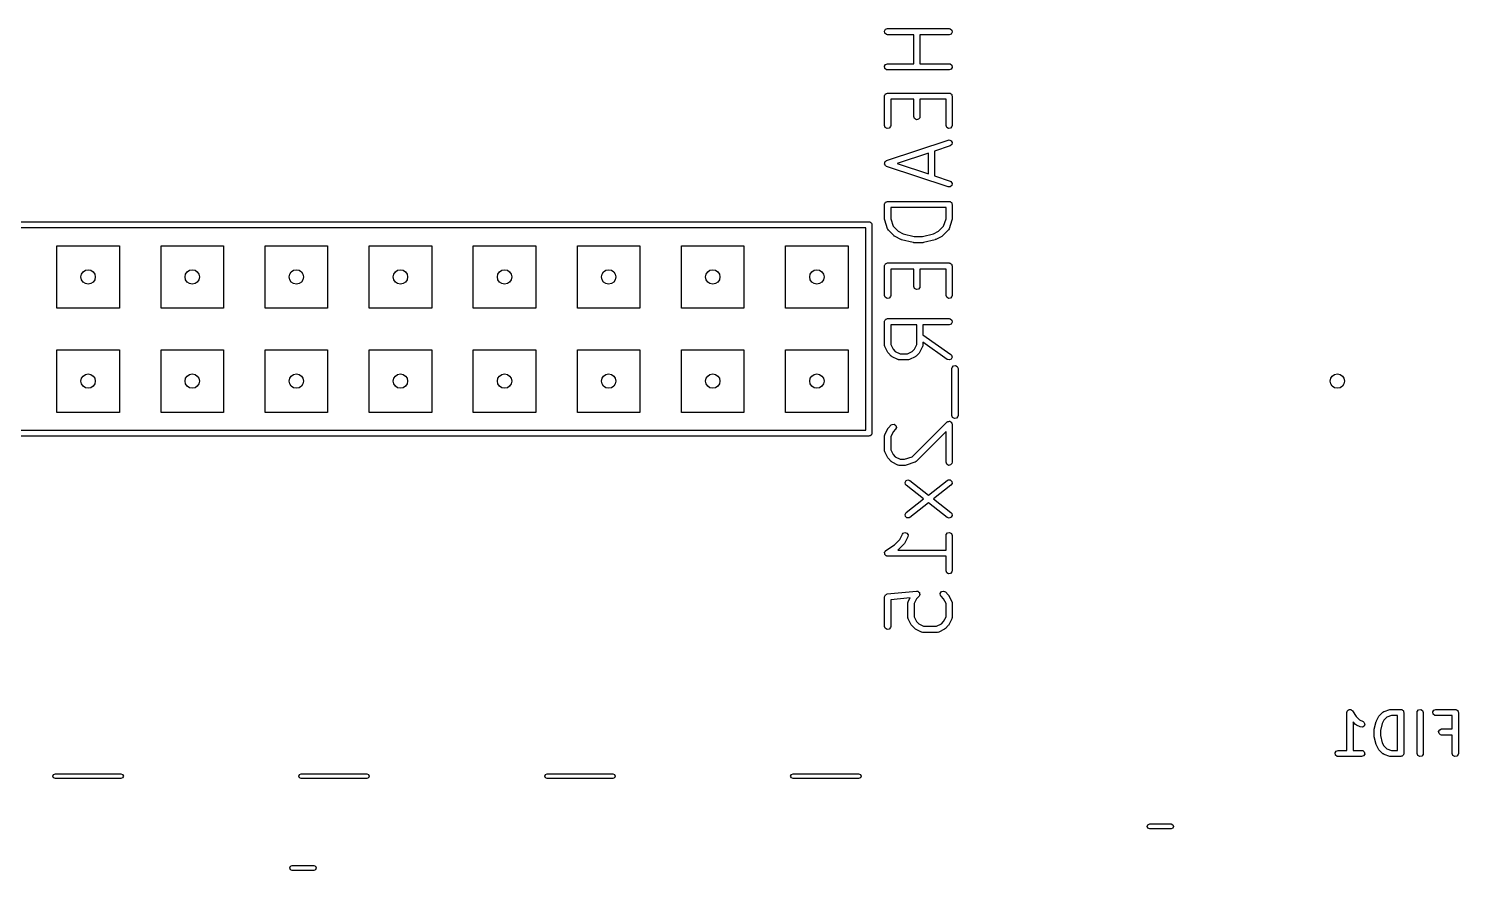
# Model space of a CAD drawing. Extents: x 0.35 to 2.92, y 0.34 to 2.34.
# Drawn here: x 1.543 to 2.916, y 1.53 to 2.338 of the extents above; entities that cross this region are included whole.
import ezdxf

# ---------------------------------------------------------------- set-up
doc = ezdxf.new("R2010")
doc.units = 0
doc.header["$MEASUREMENT"] = 0
doc.layers.add('BLACK', color=7, linetype='CONTINUOUS')

msp = doc.modelspace()

# ---------------------------------------------------------------- linework, layer by layer
at = {"layer": 'BLACK', "linetype": 'CONTINUOUS'}
for p, q in [((2.36505, 2.33595), (2.36606, 2.3377)), ((2.3654, 2.33396), (2.36505, 2.33595)), ((2.36606, 2.3377), (2.36796, 2.33839)), ((2.36796, 2.33839), (2.42701, 2.33839)), ((2.42701, 2.33839), (2.42802, 2.33821)), ((2.42802, 2.33821), (2.42957, 2.33691)), ((2.42992, 2.33492), (2.42891, 2.33317)), ((2.42957, 2.33691), (2.42992, 2.33492)), ((2.36695, 2.33266), (2.3654, 2.33396)), ((2.36796, 2.33248), (2.36695, 2.33266)), ((2.39313, 2.33248), (2.36796, 2.33248)), ((2.39313, 2.30464), (2.39313, 2.33248)), ((2.42701, 2.33248), (2.39903, 2.33248)), ((2.39903, 2.33248), (2.39903, 2.30464)), ((2.42891, 2.33317), (2.42701, 2.33248)), ((2.36505, 2.3022), (2.36606, 2.30395)), ((2.3654, 2.30021), (2.36505, 2.3022)), ((2.36695, 2.29891), (2.3654, 2.30021)), ((2.36606, 2.30395), (2.36796, 2.30464)), ((2.36796, 2.29873), (2.36695, 2.29891)), ((2.36796, 2.30464), (2.39313, 2.30464)), ((2.42701, 2.29873), (2.36796, 2.29873)), ((2.39903, 2.30464), (2.42701, 2.30464)), ((2.42701, 2.30464), (2.42802, 2.30446)), ((2.42891, 2.29943), (2.42701, 2.29873)), ((2.42802, 2.30446), (2.42957, 2.30316)), ((2.42992, 2.30117), (2.42891, 2.29943)), ((2.42957, 2.30316), (2.42992, 2.30117)), ((2.36501, 2.27357), (2.36507, 2.27395)), ((2.36501, 2.24544), (2.36501, 2.27357)), ((2.36505, 2.27408), (2.36512, 2.27419)), ((2.36507, 2.27395), (2.36505, 2.27408)), ((2.36512, 2.27419), (2.36518, 2.27458)), ((2.36518, 2.27458), (2.36568, 2.27516)), ((2.36568, 2.27516), (2.36606, 2.27583)), ((2.36606, 2.27583), (2.36631, 2.27592)), ((2.36631, 2.27592), (2.36648, 2.27612)), ((2.36648, 2.27612), (2.36724, 2.27626)), ((2.36724, 2.27626), (2.36796, 2.27652)), ((2.36796, 2.27652), (2.42701, 2.27652)), ((2.39313, 2.27061), (2.37091, 2.27061)), ((2.37091, 2.27061), (2.37091, 2.24544)), ((2.39313, 2.25388), (2.39313, 2.27061)), ((2.42406, 2.27061), (2.39903, 2.27061)), ((2.39903, 2.27061), (2.39903, 2.25388)), ((2.42406, 2.24544), (2.42406, 2.27061)), ((2.42701, 2.27652), (2.4274, 2.27645)), ((2.4274, 2.27645), (2.42753, 2.27647)), ((2.42753, 2.27647), (2.42764, 2.27641)), ((2.42764, 2.27641), (2.42802, 2.27634)), ((2.42802, 2.27634), (2.42861, 2.27585)), ((2.42861, 2.27585), (2.42927, 2.27546)), ((2.42927, 2.27546), (2.42937, 2.27521)), ((2.42937, 2.27521), (2.42957, 2.27504)), ((2.42957, 2.27504), (2.4297, 2.27429)), ((2.4297, 2.27429), (2.42997, 2.27357)), ((2.42997, 2.27357), (2.42997, 2.24544)), ((2.39382, 2.25198), (2.39313, 2.25388)), ((2.39885, 2.25287), (2.39756, 2.25132)), ((2.39903, 2.25388), (2.39885, 2.25287)), ((2.3657, 2.24355), (2.36501, 2.24544)), ((2.36745, 2.24254), (2.3657, 2.24355)), ((2.36943, 2.24289), (2.36745, 2.24254)), ((2.37073, 2.24443), (2.36943, 2.24289)), ((2.37091, 2.24544), (2.37073, 2.24443)), ((2.39557, 2.25097), (2.39382, 2.25198)), ((2.39756, 2.25132), (2.39557, 2.25097)), ((2.42475, 2.24355), (2.42406, 2.24544)), ((2.4265, 2.24254), (2.42475, 2.24355)), ((2.42849, 2.24289), (2.4265, 2.24254)), ((2.42979, 2.24443), (2.42849, 2.24289)), ((2.42997, 2.24544), (2.42979, 2.24443)), ((2.36702, 2.21169), (2.42608, 2.23137)), ((2.42795, 2.22577), (2.41309, 2.22082)), ((2.42608, 2.23137), (2.42709, 2.23152)), ((2.42709, 2.23152), (2.42897, 2.23078)), ((2.42953, 2.22703), (2.42795, 2.22577)), ((2.42897, 2.23078), (2.42993, 2.229)), ((2.42993, 2.229), (2.42953, 2.22703)), ((2.36617, 2.21101), (2.36687, 2.21163)), ((2.36687, 2.21163), (2.36696, 2.21163)), ((2.36696, 2.21163), (2.36702, 2.21169)), ((2.40719, 2.21885), (2.3773, 2.20889)), ((2.40719, 2.19892), (2.40719, 2.21885)), ((2.41309, 2.22082), (2.41309, 2.19695)), ((2.36504, 2.20845), (2.36522, 2.20937)), ((2.36508, 2.20838), (2.36504, 2.20845)), ((2.36506, 2.20829), (2.36508, 2.20838)), ((2.36555, 2.2075), (2.36506, 2.20829)), ((2.36522, 2.20937), (2.36536, 2.21029)), ((2.36536, 2.21029), (2.36542, 2.21035)), ((2.36542, 2.21035), (2.36544, 2.21043)), ((2.36544, 2.21043), (2.36617, 2.21101)), ((2.366, 2.20668), (2.36555, 2.2075)), ((2.36608, 2.20665), (2.366, 2.20668)), ((2.36612, 2.20657), (2.36608, 2.20665)), ((2.36702, 2.20609), (2.36612, 2.20657)), ((2.42608, 2.1864), (2.36702, 2.20609)), ((2.3773, 2.20889), (2.40719, 2.19892)), ((2.41309, 2.19695), (2.42795, 2.192)), ((2.4281, 2.18646), (2.42608, 2.1864)), ((2.42795, 2.192), (2.42885, 2.19151)), ((2.42961, 2.1878), (2.4281, 2.18646)), ((2.42885, 2.19151), (2.42991, 2.18979)), ((2.42991, 2.18979), (2.42961, 2.1878)), ((2.36505, 2.17003), (2.36512, 2.17014)), ((2.36512, 2.17014), (2.36518, 2.17053)), ((2.36518, 2.17053), (2.36568, 2.17111)), ((2.36568, 2.17111), (2.36606, 2.17178)), ((2.36606, 2.17178), (2.36631, 2.17187)), ((2.36631, 2.17187), (2.36648, 2.17207)), ((2.36648, 2.17207), (2.36724, 2.17221)), ((2.36724, 2.17221), (2.36796, 2.17247)), ((2.36796, 2.17247), (2.42701, 2.17247)), ((2.42701, 2.17247), (2.4274, 2.1724)), ((2.4274, 2.1724), (2.42753, 2.17242)), ((2.42753, 2.17242), (2.42764, 2.17236)), ((2.42764, 2.17236), (2.42802, 2.17229)), ((2.42802, 2.17229), (2.42861, 2.1718)), ((2.42861, 2.1718), (2.42927, 2.17141)), ((2.42927, 2.17141), (2.42937, 2.17116)), ((2.42937, 2.17116), (2.42957, 2.17099)), ((2.42957, 2.17099), (2.4297, 2.17024)), ((2.4297, 2.17024), (2.42997, 2.16952)), ((2.36501, 2.16952), (2.36507, 2.1699)), ((2.36501, 2.15546), (2.36501, 2.16952)), ((2.36507, 2.1699), (2.36505, 2.17003)), ((2.42406, 2.16656), (2.37091, 2.16656)), ((2.37091, 2.16656), (2.37091, 2.15593)), ((2.42406, 2.15593), (2.42406, 2.16656)), ((2.42997, 2.16952), (2.42997, 2.15546)), ((0.85, 2.15295), (2.35, 2.15295)), ((2.34705, 2.14705), (0.852953, 2.14705)), ((2.34705, 1.95295), (2.34705, 2.14705)), ((2.35, 2.15295), (2.35038, 2.15289)), ((2.35038, 2.15289), (2.35051, 2.15291)), ((2.35051, 2.15291), (2.35063, 2.15284)), ((2.35063, 2.15284), (2.35101, 2.15277)), ((2.35101, 2.15277), (2.3516, 2.15228)), ((2.3516, 2.15228), (2.35226, 2.1519)), ((2.35226, 2.1519), (2.35235, 2.15165)), ((2.35235, 2.15165), (2.35256, 2.15148)), ((2.35256, 2.15148), (2.35269, 2.15072)), ((2.35269, 2.15072), (2.35295, 2.15)), ((2.35295, 2.15), (2.35295, 1.95)), ((2.36503, 2.15539), (2.36501, 2.15546)), ((2.36516, 2.15452), (2.36503, 2.15539)), ((2.36797, 2.14609), (2.36516, 2.15452)), ((2.36808, 2.14595), (2.36797, 2.14609)), ((2.36809, 2.14577), (2.36808, 2.14595)), ((2.36868, 2.14493), (2.36809, 2.14577)), ((2.37431, 2.13931), (2.36868, 2.14493)), ((2.37091, 2.15593), (2.37335, 2.14861)), ((2.37335, 2.14861), (2.37814, 2.14382)), ((2.37814, 2.14382), (2.38305, 2.14137)), ((2.41192, 2.14137), (2.41683, 2.14382)), ((2.41683, 2.14382), (2.42162, 2.14861)), ((2.42629, 2.14493), (2.42066, 2.13931)), ((2.42162, 2.14861), (2.42406, 2.15593)), ((2.42636, 2.14509), (2.42629, 2.14493)), ((2.42651, 2.14518), (2.42636, 2.14509)), ((2.427, 2.14609), (2.42651, 2.14518)), ((2.42981, 2.15452), (2.427, 2.14609)), ((2.42997, 2.15546), (2.42981, 2.15459)), ((2.42981, 2.15459), (2.42981, 2.15452)), ((1.57, 2.07), (1.57, 2.13)), ((1.57, 2.13), (1.63, 2.13)), ((1.63, 2.13), (1.63, 2.07)), ((1.67, 2.07), (1.67, 2.13)), ((1.67, 2.13), (1.73, 2.13)), ((1.73, 2.13), (1.73, 2.07)), ((1.77, 2.07), (1.77, 2.13)), ((1.77, 2.13), (1.83, 2.13)), ((1.83, 2.13), (1.83, 2.07)), ((1.87, 2.07), (1.87, 2.13)), ((1.87, 2.13), (1.93, 2.13)), ((1.93, 2.13), (1.93, 2.07)), ((1.97, 2.07), (1.97, 2.13)), ((1.97, 2.13), (2.03, 2.13)), ((2.03, 2.13), (2.03, 2.07)), ((2.07, 2.07), (2.07, 2.13)), ((2.07, 2.13), (2.13, 2.13)), ((2.13, 2.13), (2.13, 2.07)), ((2.17, 2.07), (2.17, 2.13)), ((2.17, 2.13), (2.23, 2.13)), ((2.23, 2.13), (2.23, 2.07)), ((2.27, 2.07), (2.27, 2.13)), ((2.27, 2.13), (2.33, 2.13)), ((2.33, 2.13), (2.33, 2.07)), ((2.37436, 2.13928), (2.37431, 2.13931)), ((2.37507, 2.13875), (2.37436, 2.13928)), ((2.3807, 2.13594), (2.37507, 2.13875)), ((2.38084, 2.13593), (2.3807, 2.13594)), ((2.3813, 2.13572), (2.38084, 2.13593)), ((2.39255, 2.13291), (2.3813, 2.13572)), ((2.38305, 2.14137), (2.39363, 2.13872)), ((2.39269, 2.13292), (2.39255, 2.13291)), ((2.39327, 2.13282), (2.39269, 2.13292)), ((2.4017, 2.13282), (2.39327, 2.13282)), ((2.39363, 2.13872), (2.40134, 2.13872)), ((2.40134, 2.13872), (2.41192, 2.14137)), ((2.40183, 2.13286), (2.4017, 2.13282)), ((2.40242, 2.13291), (2.40183, 2.13286)), ((2.41367, 2.13572), (2.40242, 2.13291)), ((2.41378, 2.1358), (2.41367, 2.13572)), ((2.41427, 2.13594), (2.41378, 2.1358)), ((2.4199, 2.13875), (2.41427, 2.13594)), ((2.41994, 2.1388), (2.4199, 2.13875)), ((2.42066, 2.13931), (2.41994, 2.1388)), ((2.36501, 2.11046), (2.36507, 2.11084)), ((2.36501, 2.08234), (2.36501, 2.11046)), ((2.36505, 2.11097), (2.36512, 2.11109)), ((2.36507, 2.11084), (2.36505, 2.11097)), ((2.36512, 2.11109), (2.36518, 2.11147)), ((2.36518, 2.11147), (2.36568, 2.11206)), ((2.36568, 2.11206), (2.36606, 2.11272)), ((2.36606, 2.11272), (2.36631, 2.11281)), ((2.36631, 2.11281), (2.36648, 2.11302)), ((2.36648, 2.11302), (2.36724, 2.11315)), ((2.36724, 2.11315), (2.36796, 2.11341)), ((2.36796, 2.11341), (2.42701, 2.11341)), ((2.39313, 2.10751), (2.37091, 2.10751)), ((2.37091, 2.10751), (2.37091, 2.08234)), ((2.39313, 2.09078), (2.39313, 2.10751)), ((2.42406, 2.10751), (2.39903, 2.10751)), ((2.39903, 2.10751), (2.39903, 2.09078)), ((2.42406, 2.08234), (2.42406, 2.10751)), ((2.42701, 2.11341), (2.4274, 2.11335)), ((2.4274, 2.11335), (2.42753, 2.11337)), ((2.42753, 2.11337), (2.42764, 2.1133)), ((2.42764, 2.1133), (2.42802, 2.11324)), ((2.42802, 2.11324), (2.42861, 2.11274)), ((2.42861, 2.11274), (2.42927, 2.11236)), ((2.42927, 2.11236), (2.42937, 2.11211)), ((2.42937, 2.11211), (2.42957, 2.11194)), ((2.42957, 2.11194), (2.4297, 2.11118)), ((2.4297, 2.11118), (2.42997, 2.11046)), ((2.42997, 2.11046), (2.42997, 2.08234)), ((2.39382, 2.08888), (2.39313, 2.09078)), ((2.39557, 2.08787), (2.39382, 2.08888)), ((2.39756, 2.08822), (2.39557, 2.08787)), ((2.39885, 2.08977), (2.39756, 2.08822)), ((2.39903, 2.09078), (2.39885, 2.08977)), ((2.3657, 2.08044), (2.36501, 2.08234)), ((2.36745, 2.07943), (2.3657, 2.08044)), ((2.36943, 2.07978), (2.36745, 2.07943)), ((2.37073, 2.08133), (2.36943, 2.07978)), ((2.37091, 2.08234), (2.37073, 2.08133)), ((2.42475, 2.08044), (2.42406, 2.08234)), ((2.4265, 2.07943), (2.42475, 2.08044)), ((2.42849, 2.07978), (2.4265, 2.07943)), ((2.42979, 2.08133), (2.42849, 2.07978)), ((2.42997, 2.08234), (2.42979, 2.08133)), ((1.63, 2.07), (1.57, 2.07)), ((1.73, 2.07), (1.67, 2.07)), ((1.83, 2.07), (1.77, 2.07)), ((1.93, 2.07), (1.87, 2.07)), ((2.03, 2.07), (1.97, 2.07)), ((2.13, 2.07), (2.07, 2.07)), ((2.23, 2.07), (2.17, 2.07)), ((2.33, 2.07), (2.27, 2.07)), ((2.36501, 2.05703), (2.36507, 2.05741)), ((2.36501, 2.03453), (2.36501, 2.05703)), ((2.36505, 2.05754), (2.36512, 2.05766)), ((2.36507, 2.05741), (2.36505, 2.05754)), ((2.36512, 2.05766), (2.36518, 2.05804)), ((2.36518, 2.05804), (2.36568, 2.05863)), ((2.36568, 2.05863), (2.36606, 2.05929)), ((2.36606, 2.05929), (2.36631, 2.05938)), ((2.36631, 2.05938), (2.36648, 2.05959)), ((2.36648, 2.05959), (2.36724, 2.05972)), ((2.36724, 2.05972), (2.36796, 2.05998)), ((2.36796, 2.05998), (2.42701, 2.05998)), ((2.39594, 2.05408), (2.37091, 2.05408)), ((2.37091, 2.05408), (2.37091, 2.03523)), ((2.39594, 2.03523), (2.39594, 2.05408)), ((2.42701, 2.05408), (2.40184, 2.05408)), ((2.40184, 2.05408), (2.40184, 2.04451)), ((2.42701, 2.05998), (2.42802, 2.05981)), ((2.42891, 2.05477), (2.42701, 2.05408)), ((2.42802, 2.05981), (2.42957, 2.05851)), ((2.42992, 2.05652), (2.42891, 2.05477)), ((2.42957, 2.05851), (2.42992, 2.05652)), ((2.36507, 2.03437), (2.36501, 2.03453)), ((2.36502, 2.0342), (2.36507, 2.03437)), ((2.36532, 2.03321), (2.36502, 2.0342)), ((2.36813, 2.02759), (2.36532, 2.03321)), ((2.37091, 2.03523), (2.3732, 2.03066)), ((2.39365, 2.03066), (2.39594, 2.03523)), ((2.40153, 2.03321), (2.39872, 2.02759)), ((2.40155, 2.03339), (2.40153, 2.03321)), ((2.40167, 2.03352), (2.40155, 2.03339)), ((2.40184, 2.03453), (2.40167, 2.03352)), ((2.40184, 2.04451), (2.42871, 2.0257)), ((2.42532, 2.02087), (2.40184, 2.0373)), ((2.40184, 2.0373), (2.40184, 2.03453)), ((1.57, 1.97), (1.57, 2.03)), ((1.57, 2.03), (1.63, 2.03)), ((1.63, 2.03), (1.63, 1.97)), ((1.67, 1.97), (1.67, 2.03)), ((1.67, 2.03), (1.73, 2.03)), ((1.73, 2.03), (1.73, 1.97)), ((1.77, 1.97), (1.77, 2.03)), ((1.77, 2.03), (1.83, 2.03)), ((1.83, 2.03), (1.83, 1.97)), ((1.87, 1.97), (1.87, 2.03)), ((1.87, 2.03), (1.93, 2.03)), ((1.93, 2.03), (1.93, 1.97)), ((1.97, 1.97), (1.97, 2.03)), ((1.97, 2.03), (2.03, 2.03)), ((2.03, 2.03), (2.03, 1.97)), ((2.07, 1.97), (2.07, 2.03)), ((2.07, 2.03), (2.13, 2.03)), ((2.13, 2.03), (2.13, 1.97)), ((2.17, 1.97), (2.17, 2.03)), ((2.17, 2.03), (2.23, 2.03)), ((2.23, 2.03), (2.23, 1.97)), ((2.27, 1.97), (2.27, 2.03)), ((2.27, 2.03), (2.33, 2.03)), ((2.33, 2.03), (2.33, 1.97)), ((2.36818, 2.02754), (2.36813, 2.02759)), ((2.36868, 2.02682), (2.36818, 2.02754)), ((2.37149, 2.02401), (2.36868, 2.02682)), ((2.37155, 2.02398), (2.37149, 2.02401)), ((2.37226, 2.02346), (2.37155, 2.02398)), ((2.37789, 2.02064), (2.37226, 2.02346)), ((2.3732, 2.03066), (2.37533, 2.02852)), ((2.37533, 2.02852), (2.3799, 2.02624)), ((2.37806, 2.02062), (2.37789, 2.02064)), ((2.3782, 2.02051), (2.37806, 2.02062)), ((2.37921, 2.02033), (2.3782, 2.02051)), ((2.38764, 2.02033), (2.37921, 2.02033)), ((2.3799, 2.02624), (2.38695, 2.02624)), ((2.38695, 2.02624), (2.39152, 2.02852)), ((2.38781, 2.02039), (2.38764, 2.02033)), ((2.38798, 2.02035), (2.38781, 2.02039)), ((2.38896, 2.02064), (2.38798, 2.02035)), ((2.39459, 2.02346), (2.38896, 2.02064)), ((2.39152, 2.02852), (2.39365, 2.03066)), ((2.39463, 2.0235), (2.39459, 2.02346)), ((2.39536, 2.02401), (2.39463, 2.0235)), ((2.39817, 2.02682), (2.39536, 2.02401)), ((2.39819, 2.02688), (2.39817, 2.02682)), ((2.39872, 2.02759), (2.39819, 2.02688)), ((2.42727, 2.02034), (2.42532, 2.02087)), ((2.4291, 2.0212), (2.42727, 2.02034)), ((2.42871, 2.0257), (2.42943, 2.02498)), ((2.42995, 2.02303), (2.4291, 2.0212)), ((2.42943, 2.02498), (2.42995, 2.02303)), ((2.42968, 2.01204), (2.42986, 2.01305)), ((2.42968, 1.96704), (2.42968, 2.01204)), ((2.42986, 2.01305), (2.43116, 2.01459)), ((2.43116, 2.01459), (2.43315, 2.01494)), ((2.43315, 2.01494), (2.4349, 2.01393)), ((2.4349, 2.01393), (2.43559, 2.01204)), ((2.43559, 2.01204), (2.43559, 1.96704)), ((1.63, 1.97), (1.57, 1.97)), ((1.73, 1.97), (1.67, 1.97)), ((1.83, 1.97), (1.77, 1.97)), ((1.93, 1.97), (1.87, 1.97)), ((2.03, 1.97), (1.97, 1.97)), ((2.13, 1.97), (2.07, 1.97)), ((2.23, 1.97), (2.17, 1.97)), ((2.33, 1.97), (2.27, 1.97)), ((2.43038, 1.96514), (2.42968, 1.96704)), ((2.43212, 1.96413), (2.43038, 1.96514)), ((2.43411, 1.96448), (2.43212, 1.96413)), ((2.43541, 1.96603), (2.43411, 1.96448)), ((2.43559, 1.96704), (2.43541, 1.96603)), ((0.852953, 1.95295), (2.34705, 1.95295)), ((2.36532, 1.94868), (2.36813, 1.9543)), ((2.36813, 1.9543), (2.36865, 1.95501)), ((2.36865, 1.95501), (2.36868, 1.95507)), ((2.36868, 1.95507), (2.37149, 1.95788)), ((2.3732, 1.95123), (2.37091, 1.94666)), ((2.37149, 1.95788), (2.37233, 1.95847)), ((2.37233, 1.95847), (2.37435, 1.95865)), ((2.37567, 1.95371), (2.3732, 1.95123)), ((2.37435, 1.95865), (2.376, 1.95749)), ((2.37652, 1.95554), (2.37567, 1.95371)), ((2.376, 1.95749), (2.37652, 1.95554)), ((2.39167, 1.92744), (2.42492, 1.96069)), ((2.42406, 1.95148), (2.39536, 1.92277)), ((2.42406, 1.92205), (2.42406, 1.95148)), ((2.42492, 1.96069), (2.42545, 1.96106)), ((2.42545, 1.96106), (2.42554, 1.96116)), ((2.42554, 1.96116), (2.42561, 1.96118)), ((2.42561, 1.96118), (2.42577, 1.96128)), ((2.42577, 1.96128), (2.42665, 1.96136)), ((2.42665, 1.96136), (2.42753, 1.96151)), ((2.42753, 1.96151), (2.42764, 1.96145)), ((2.42764, 1.96145), (2.42778, 1.96146)), ((2.42778, 1.96146), (2.4285, 1.96095)), ((2.4285, 1.96095), (2.42927, 1.9605)), ((2.42927, 1.9605), (2.42932, 1.96038)), ((2.42932, 1.96038), (2.42943, 1.9603)), ((2.42943, 1.9603), (2.42966, 1.95944)), ((2.42966, 1.95944), (2.42997, 1.95861)), ((2.42997, 1.95861), (2.42997, 1.92205)), ((2.35, 1.94705), (0.85, 1.94705)), ((2.35072, 1.94731), (2.35, 1.94705)), ((2.35148, 1.94744), (2.35072, 1.94731)), ((2.35165, 1.94765), (2.35148, 1.94744)), ((2.3519, 1.94774), (2.35165, 1.94765)), ((2.35228, 1.9484), (2.3519, 1.94774)), ((2.35277, 1.94899), (2.35228, 1.9484)), ((2.35284, 1.94937), (2.35277, 1.94899)), ((2.35291, 1.94949), (2.35284, 1.94937)), ((2.35295, 1.95), (2.35289, 1.94962)), ((2.35289, 1.94962), (2.35291, 1.94949)), ((2.36501, 1.94736), (2.36518, 1.94837)), ((2.36501, 1.9333), (2.36501, 1.94736)), ((2.36518, 1.94837), (2.3653, 1.9485)), ((2.3653, 1.9485), (2.36532, 1.94868)), ((2.37091, 1.94666), (2.37091, 1.93399)), ((2.36507, 1.93313), (2.36501, 1.9333)), ((2.36502, 1.93296), (2.36507, 1.93313)), ((2.36532, 1.93198), (2.36502, 1.93296)), ((2.36813, 1.92635), (2.36532, 1.93198)), ((2.36818, 1.92631), (2.36813, 1.92635)), ((2.36868, 1.92558), (2.36818, 1.92631)), ((2.37149, 1.92277), (2.36868, 1.92558)), ((2.37091, 1.93399), (2.3732, 1.92942)), ((2.3732, 1.92942), (2.37533, 1.92729)), ((2.37533, 1.92729), (2.3799, 1.925)), ((2.3799, 1.925), (2.38435, 1.925)), ((2.38435, 1.925), (2.39167, 1.92744)), ((2.37155, 1.92274), (2.37149, 1.92277)), ((2.37226, 1.92222), (2.37155, 1.92274)), ((2.37789, 1.91941), (2.37226, 1.92222)), ((2.37806, 1.91939), (2.37789, 1.91941)), ((2.3782, 1.91927), (2.37806, 1.91939)), ((2.37921, 1.91909), (2.3782, 1.91927)), ((2.38483, 1.91909), (2.37921, 1.91909)), ((2.38489, 1.91912), (2.38483, 1.91909)), ((2.38576, 1.91925), (2.38489, 1.91912)), ((2.3942, 1.92206), (2.38576, 1.91925)), ((2.39434, 1.92217), (2.3942, 1.92206)), ((2.39451, 1.92218), (2.39434, 1.92217)), ((2.39536, 1.92277), (2.39451, 1.92218)), ((2.42475, 1.92015), (2.42406, 1.92205)), ((2.4265, 1.91914), (2.42475, 1.92015)), ((2.42849, 1.91949), (2.4265, 1.91914)), ((2.42979, 1.92104), (2.42849, 1.91949)), ((2.42997, 1.92205), (2.42979, 1.92104)), ((2.38472, 1.90278), (2.38567, 1.90456)), ((2.38513, 1.9008), (2.38472, 1.90278)), ((2.38582, 1.90004), (2.38513, 1.9008)), ((2.38567, 1.90456), (2.38755, 1.90531)), ((2.40255, 1.8869), (2.38582, 1.90004)), ((2.38755, 1.90531), (2.38947, 1.90468)), ((2.38947, 1.90468), (2.40733, 1.89065)), ((2.40733, 1.89065), (2.42519, 1.90468)), ((2.42884, 1.90004), (2.41211, 1.8869)), ((2.42519, 1.90468), (2.42609, 1.90517)), ((2.42609, 1.90517), (2.42811, 1.9051)), ((2.42811, 1.9051), (2.42962, 1.90376)), ((2.4299, 1.90176), (2.42884, 1.90004)), ((2.42962, 1.90376), (2.4299, 1.90176)), ((2.38582, 1.87375), (2.40255, 1.8869)), ((2.40733, 1.88314), (2.38947, 1.86911)), ((2.42519, 1.86911), (2.40733, 1.88314)), ((2.41211, 1.8869), (2.42884, 1.87375)), ((2.38475, 1.87203), (2.38582, 1.87375)), ((2.38504, 1.87004), (2.38475, 1.87203)), ((2.38654, 1.86869), (2.38504, 1.87004)), ((2.38856, 1.86862), (2.38654, 1.86869)), ((2.38947, 1.86911), (2.38856, 1.86862)), ((2.42711, 1.86848), (2.42519, 1.86911)), ((2.42898, 1.86923), (2.42711, 1.86848)), ((2.42884, 1.87375), (2.42952, 1.87299)), ((2.42994, 1.87101), (2.42898, 1.86923)), ((2.42952, 1.87299), (2.42994, 1.87101)), ((2.3828, 1.85389), (2.38465, 1.85469)), ((2.38465, 1.85469), (2.38659, 1.85412)), ((2.42424, 1.85275), (2.42554, 1.8543)), ((2.42554, 1.8543), (2.42753, 1.85465)), ((2.42753, 1.85465), (2.42927, 1.85364)), ((2.36632, 1.83733), (2.37451, 1.84279)), ((2.37451, 1.84279), (2.37959, 1.84787)), ((2.38411, 1.84403), (2.37848, 1.83841)), ((2.37959, 1.84787), (2.38219, 1.85306)), ((2.38219, 1.85306), (2.3828, 1.85389)), ((2.38413, 1.84409), (2.38411, 1.84403)), ((2.38466, 1.8448), (2.38413, 1.84409)), ((2.38747, 1.85042), (2.38466, 1.8448)), ((2.38659, 1.85412), (2.3877, 1.85243)), ((2.3877, 1.85243), (2.38747, 1.85042)), ((2.42406, 1.85174), (2.42424, 1.85275)), ((2.42406, 1.83782), (2.42406, 1.85174)), ((2.42927, 1.85364), (2.42997, 1.85174)), ((2.42997, 1.85174), (2.42997, 1.818)), ((2.36505, 1.83538), (2.36513, 1.83553)), ((2.3652, 1.83454), (2.36505, 1.83538)), ((2.36512, 1.8357), (2.36563, 1.83639)), ((2.36513, 1.83553), (2.36512, 1.8357)), ((2.36525, 1.83368), (2.3652, 1.83454)), ((2.36537, 1.83356), (2.36525, 1.83368)), ((2.3654, 1.83339), (2.36537, 1.83356)), ((2.36606, 1.83284), (2.3654, 1.83339)), ((2.36563, 1.83639), (2.36606, 1.83713)), ((2.36606, 1.83713), (2.36622, 1.83719)), ((2.36665, 1.83222), (2.36606, 1.83284)), ((2.36622, 1.83719), (2.36632, 1.83733)), ((2.36682, 1.83221), (2.36665, 1.83222)), ((2.36695, 1.8321), (2.36682, 1.83221)), ((2.36796, 1.83192), (2.36695, 1.8321)), ((2.42406, 1.83192), (2.36796, 1.83192)), ((2.37803, 1.83804), (2.37771, 1.83782)), ((2.37771, 1.83782), (2.42406, 1.83782)), ((2.37811, 1.83815), (2.37803, 1.83804)), ((2.37848, 1.83841), (2.37811, 1.83815)), ((2.42406, 1.818), (2.42406, 1.83192)), ((2.42475, 1.8161), (2.42406, 1.818)), ((2.4265, 1.81509), (2.42475, 1.8161)), ((2.42849, 1.81544), (2.4265, 1.81509)), ((2.42979, 1.81699), (2.42849, 1.81544)), ((2.42997, 1.818), (2.42979, 1.81699)), ((2.36501, 1.79291), (2.36506, 1.79302)), ((2.36503, 1.79284), (2.36501, 1.79291)), ((2.36501, 1.79269), (2.36503, 1.79284)), ((2.36501, 1.76457), (2.36501, 1.79269)), ((2.36506, 1.79302), (2.36518, 1.7937)), ((2.36518, 1.7937), (2.36559, 1.79418)), ((2.36559, 1.79418), (2.36584, 1.79475)), ((2.36584, 1.79475), (2.36622, 1.79493)), ((2.36622, 1.79493), (2.36648, 1.79525)), ((2.36648, 1.79525), (2.3671, 1.79535)), ((2.3671, 1.79535), (2.36766, 1.79563)), ((2.36766, 1.79563), (2.39579, 1.79844)), ((2.38956, 1.79188), (2.37091, 1.79002)), ((2.37091, 1.79002), (2.37091, 1.76457)), ((2.3875, 1.78706), (2.38768, 1.78807)), ((2.3875, 1.773), (2.3875, 1.78706)), ((2.38768, 1.78807), (2.38779, 1.78821)), ((2.38779, 1.78821), (2.38781, 1.78838)), ((2.38781, 1.78838), (2.38956, 1.79188)), ((2.39569, 1.79094), (2.39341, 1.78637)), ((2.39341, 1.78637), (2.39341, 1.7737)), ((2.39817, 1.79341), (2.39569, 1.79094)), ((2.39579, 1.79844), (2.39681, 1.79836)), ((2.39681, 1.79836), (2.39682, 1.79835)), ((2.39682, 1.79835), (2.39684, 1.79835)), ((2.39684, 1.79835), (2.39766, 1.79778)), ((2.39766, 1.79778), (2.39848, 1.79722)), ((2.39818, 1.79343), (2.39817, 1.79341)), ((2.39819, 1.79344), (2.39818, 1.79343)), ((2.3986, 1.79434), (2.39819, 1.79344)), ((2.39848, 1.79722), (2.39848, 1.79721)), ((2.39848, 1.79721), (2.3985, 1.79719)), ((2.3985, 1.79719), (2.39875, 1.79624)), ((2.39902, 1.79524), (2.3986, 1.79434)), ((2.39875, 1.79624), (2.39902, 1.79528)), ((2.39902, 1.79528), (2.39902, 1.79526)), ((2.39902, 1.79526), (2.39902, 1.79524)), ((2.41854, 1.79626), (2.41969, 1.79792)), ((2.41871, 1.79425), (2.41854, 1.79626)), ((2.4193, 1.79341), (2.41871, 1.79425)), ((2.42177, 1.79094), (2.4193, 1.79341)), ((2.41969, 1.79792), (2.42165, 1.79844)), ((2.42165, 1.79844), (2.42348, 1.79759)), ((2.42406, 1.78637), (2.42177, 1.79094)), ((2.42348, 1.79759), (2.42629, 1.79478)), ((2.42406, 1.7737), (2.42406, 1.78637)), ((2.42629, 1.79478), (2.4268, 1.79405)), ((2.4268, 1.79405), (2.42684, 1.79401)), ((2.42684, 1.79401), (2.42965, 1.78838)), ((2.42965, 1.78838), (2.42995, 1.7874)), ((2.42995, 1.7874), (2.42991, 1.78723)), ((2.42991, 1.78723), (2.42997, 1.78706)), ((2.42997, 1.78706), (2.42997, 1.773)), ((2.38756, 1.77284), (2.3875, 1.773)), ((2.38752, 1.77267), (2.38756, 1.77284)), ((2.38781, 1.77168), (2.38752, 1.77267)), ((2.39341, 1.7737), (2.39569, 1.76913)), ((2.42177, 1.76913), (2.42406, 1.7737)), ((2.42967, 1.77186), (2.42965, 1.77168)), ((2.42979, 1.77199), (2.42967, 1.77186)), ((2.42997, 1.773), (2.42979, 1.77199)), ((2.3657, 1.76267), (2.36501, 1.76457)), ((2.36745, 1.76166), (2.3657, 1.76267)), ((2.36943, 1.76201), (2.36745, 1.76166)), ((2.37073, 1.76356), (2.36943, 1.76201)), ((2.37091, 1.76457), (2.37073, 1.76356)), ((2.39063, 1.76606), (2.38781, 1.77168)), ((2.39067, 1.76601), (2.39063, 1.76606)), ((2.39118, 1.76529), (2.39067, 1.76601)), ((2.39399, 1.76248), (2.39118, 1.76529)), ((2.39405, 1.76245), (2.39399, 1.76248)), ((2.39476, 1.76193), (2.39405, 1.76245)), ((2.40038, 1.75911), (2.39476, 1.76193)), ((2.39569, 1.76913), (2.39783, 1.76699)), ((2.39783, 1.76699), (2.4024, 1.76471)), ((2.40056, 1.75909), (2.40038, 1.75911)), ((2.40069, 1.75898), (2.40056, 1.75909)), ((2.4017, 1.7588), (2.40069, 1.75898)), ((2.41576, 1.7588), (2.4017, 1.7588)), ((2.4024, 1.76471), (2.41507, 1.76471)), ((2.41507, 1.76471), (2.41964, 1.76699)), ((2.41593, 1.75886), (2.41576, 1.7588)), ((2.4161, 1.75882), (2.41593, 1.75886)), ((2.41708, 1.75911), (2.4161, 1.75882)), ((2.42271, 1.76193), (2.41708, 1.75911)), ((2.41964, 1.76699), (2.42177, 1.76913)), ((2.42275, 1.76197), (2.42271, 1.76193)), ((2.42348, 1.76248), (2.42275, 1.76197)), ((2.42629, 1.76529), (2.42348, 1.76248)), ((2.42632, 1.76535), (2.42629, 1.76529)), ((2.42684, 1.76606), (2.42632, 1.76535)), ((2.42965, 1.77168), (2.42684, 1.76606)), ((2.80912, 1.68187), (2.80929, 1.68288)), ((2.80912, 1.64545), (2.80912, 1.68187)), ((2.80929, 1.68288), (2.8094, 1.68301)), ((2.8094, 1.68301), (2.80942, 1.68317)), ((2.80942, 1.68317), (2.81004, 1.68377)), ((2.81004, 1.68377), (2.81059, 1.68442)), ((2.81059, 1.68442), (2.81076, 1.68445)), ((2.81076, 1.68445), (2.81088, 1.68457)), ((2.81088, 1.68457), (2.81174, 1.68462)), ((2.81174, 1.68462), (2.81258, 1.68477)), ((2.81258, 1.68477), (2.81273, 1.68469)), ((2.81273, 1.68469), (2.8129, 1.6847)), ((2.8129, 1.6847), (2.81359, 1.68419)), ((2.81359, 1.68419), (2.81433, 1.68376)), ((2.81433, 1.68376), (2.81439, 1.6836)), ((2.81439, 1.6836), (2.81453, 1.6835)), ((2.81453, 1.6835), (2.81811, 1.67812)), ((2.81811, 1.67812), (2.82132, 1.67492)), ((2.83755, 1.67381), (2.83942, 1.67756)), ((2.83942, 1.67756), (2.83995, 1.67827)), ((2.83995, 1.67827), (2.83998, 1.67833)), ((2.83998, 1.67833), (2.84373, 1.68208)), ((2.84373, 1.68208), (2.84457, 1.68267)), ((2.84741, 1.67741), (2.84449, 1.67449)), ((2.84457, 1.68267), (2.84474, 1.68268)), ((2.84474, 1.68268), (2.84488, 1.68279)), ((2.84488, 1.68279), (2.8505, 1.68467)), ((2.85192, 1.67891), (2.84741, 1.67741)), ((2.8505, 1.68467), (2.85138, 1.6848)), ((2.85138, 1.6848), (2.85144, 1.68482)), ((2.85144, 1.68482), (2.86081, 1.68482)), ((2.85786, 1.67891), (2.85192, 1.67891)), ((2.85786, 1.64545), (2.85786, 1.67891)), ((2.86081, 1.68482), (2.8612, 1.68475)), ((2.8612, 1.68475), (2.86132, 1.68477)), ((2.86132, 1.68477), (2.86144, 1.68471)), ((2.86144, 1.68471), (2.86182, 1.68464)), ((2.86182, 1.68464), (2.86241, 1.68415)), ((2.86241, 1.68415), (2.86307, 1.68376)), ((2.86307, 1.68376), (2.86317, 1.68351)), ((2.86317, 1.68351), (2.86337, 1.68334)), ((2.86337, 1.68334), (2.8635, 1.68259)), ((2.8635, 1.68259), (2.86376, 1.68187)), ((2.86376, 1.68187), (2.86376, 1.6425)), ((2.87661, 1.68187), (2.87679, 1.68288)), ((2.87661, 1.6425), (2.87661, 1.68187)), ((2.87679, 1.68288), (2.87808, 1.68442)), ((2.87808, 1.68442), (2.88007, 1.68477)), ((2.88007, 1.68477), (2.88182, 1.68376)), ((2.88182, 1.68376), (2.88251, 1.68187)), ((2.88251, 1.68187), (2.88251, 1.6425)), ((2.89165, 1.68238), (2.89266, 1.68413)), ((2.892, 1.68039), (2.89165, 1.68238)), ((2.89355, 1.67909), (2.892, 1.68039)), ((2.89266, 1.68413), (2.89456, 1.68482)), ((2.89456, 1.67891), (2.89355, 1.67909)), ((2.89456, 1.68482), (2.91331, 1.68482)), ((2.91035, 1.67891), (2.89456, 1.67891)), ((2.91035, 1.66607), (2.91035, 1.67891)), ((2.91331, 1.68482), (2.91369, 1.68475)), ((2.91369, 1.68475), (2.91382, 1.68477)), ((2.91382, 1.68477), (2.91393, 1.68471)), ((2.91393, 1.68471), (2.91432, 1.68464)), ((2.91432, 1.68464), (2.9149, 1.68415)), ((2.9149, 1.68415), (2.91557, 1.68376)), ((2.91557, 1.68376), (2.91566, 1.68351)), ((2.91566, 1.68351), (2.91586, 1.68334)), ((2.91586, 1.68334), (2.916, 1.68259)), ((2.916, 1.68259), (2.91626, 1.68187)), ((2.91626, 1.68187), (2.91626, 1.6425)), ((2.81748, 1.6704), (2.81502, 1.67286)), ((2.81502, 1.67286), (2.81502, 1.64545)), ((2.81754, 1.67038), (2.81748, 1.6704)), ((2.81825, 1.66985), (2.81754, 1.67038)), ((2.822, 1.66798), (2.81825, 1.66985)), ((2.82132, 1.67492), (2.82464, 1.67326)), ((2.824, 1.66774), (2.822, 1.66798)), ((2.82569, 1.66886), (2.824, 1.66774)), ((2.82464, 1.67326), (2.82546, 1.67265)), ((2.82546, 1.67265), (2.82626, 1.67079)), ((2.82626, 1.67079), (2.82569, 1.66886)), ((2.83536, 1.66499), (2.83546, 1.66557)), ((2.83536, 1.65937), (2.83536, 1.66499)), ((2.83545, 1.66571), (2.83733, 1.67321)), ((2.83546, 1.66557), (2.83545, 1.66571)), ((2.83733, 1.67321), (2.83753, 1.67367)), ((2.83753, 1.67367), (2.83755, 1.67381)), ((2.84298, 1.67146), (2.84127, 1.66463)), ((2.84127, 1.66463), (2.84127, 1.65973)), ((2.84449, 1.67449), (2.84298, 1.67146)), ((2.89727, 1.66363), (2.89828, 1.66538)), ((2.89763, 1.66164), (2.89727, 1.66363)), ((2.89828, 1.66538), (2.90018, 1.66607)), ((2.90018, 1.66607), (2.91035, 1.66607)), ((2.83541, 1.65924), (2.83536, 1.65937)), ((2.83545, 1.65865), (2.83541, 1.65924)), ((2.83733, 1.65115), (2.83545, 1.65865)), ((2.8374, 1.65104), (2.83733, 1.65115)), ((2.83755, 1.65055), (2.8374, 1.65104)), ((2.83942, 1.6468), (2.83755, 1.65055)), ((2.84127, 1.65973), (2.84298, 1.6529)), ((2.84298, 1.6529), (2.84449, 1.64987)), ((2.84449, 1.64987), (2.84741, 1.64695)), ((2.89917, 1.66034), (2.89763, 1.66164)), ((2.90018, 1.66016), (2.89917, 1.66034)), ((2.91035, 1.66016), (2.90018, 1.66016)), ((2.91035, 1.6425), (2.91035, 1.66016)), ((2.79791, 1.64301), (2.79892, 1.64476)), ((2.79826, 1.64102), (2.79791, 1.64301)), ((2.79981, 1.63972), (2.79826, 1.64102)), ((2.79892, 1.64476), (2.80082, 1.64545)), ((2.80082, 1.63954), (2.79981, 1.63972)), ((2.80082, 1.64545), (2.80912, 1.64545)), ((2.82332, 1.63954), (2.80082, 1.63954)), ((2.81502, 1.64545), (2.82332, 1.64545)), ((2.82332, 1.64545), (2.82433, 1.64527)), ((2.82521, 1.64023), (2.82332, 1.63954)), ((2.82433, 1.64527), (2.82587, 1.64397)), ((2.82622, 1.64198), (2.82521, 1.64023)), ((2.82587, 1.64397), (2.82622, 1.64198)), ((2.83947, 1.64675), (2.83942, 1.6468)), ((2.83998, 1.64603), (2.83947, 1.64675)), ((2.84373, 1.64228), (2.83998, 1.64603)), ((2.84389, 1.64221), (2.84373, 1.64228)), ((2.84398, 1.64206), (2.84389, 1.64221)), ((2.84488, 1.64157), (2.84398, 1.64206)), ((2.8505, 1.63969), (2.84488, 1.64157)), ((2.84741, 1.64695), (2.85192, 1.64545)), ((2.85057, 1.6397), (2.8505, 1.63969)), ((2.85144, 1.63954), (2.85057, 1.6397)), ((2.86081, 1.63954), (2.85144, 1.63954)), ((2.85192, 1.64545), (2.85786, 1.64545)), ((2.86153, 1.6398), (2.86081, 1.63954)), ((2.86229, 1.63994), (2.86153, 1.6398)), ((2.86246, 1.64014), (2.86229, 1.63994)), ((2.86271, 1.64023), (2.86246, 1.64014)), ((2.86309, 1.6409), (2.86271, 1.64023)), ((2.86359, 1.64149), (2.86309, 1.6409)), ((2.86365, 1.64187), (2.86359, 1.64149)), ((2.86372, 1.64198), (2.86365, 1.64187)), ((2.86376, 1.6425), (2.8637, 1.64211)), ((2.8637, 1.64211), (2.86372, 1.64198)), ((2.8773, 1.6406), (2.87661, 1.6425)), ((2.87905, 1.63959), (2.8773, 1.6406)), ((2.88104, 1.63994), (2.87905, 1.63959)), ((2.88233, 1.64149), (2.88104, 1.63994)), ((2.88251, 1.6425), (2.88233, 1.64149)), ((2.91104, 1.6406), (2.91035, 1.6425)), ((2.91279, 1.63959), (2.91104, 1.6406)), ((2.91478, 1.63994), (2.91279, 1.63959)), ((2.91608, 1.64149), (2.91478, 1.63994)), ((2.91626, 1.6425), (2.91608, 1.64149)), ((1.56614, 1.62072), (1.56683, 1.62239)), ((1.56683, 1.61905), (1.56614, 1.62072)), ((1.56683, 1.62239), (1.5685, 1.62309)), ((1.5685, 1.62309), (1.6315, 1.62309)), ((1.6315, 1.62309), (1.63317, 1.62239)), ((1.63317, 1.62239), (1.63386, 1.62072)), ((1.63386, 1.62072), (1.63317, 1.61905)), ((1.80236, 1.62072), (1.80305, 1.62239)), ((1.80305, 1.61905), (1.80236, 1.62072)), ((1.80305, 1.62239), (1.80472, 1.62309)), ((1.80472, 1.62309), (1.86772, 1.62309)), ((1.86772, 1.62309), (1.86939, 1.62239)), ((1.86939, 1.62239), (1.87008, 1.62072)), ((1.87008, 1.62072), (1.86939, 1.61905)), ((2.03858, 1.62072), (2.03927, 1.62239)), ((2.03927, 1.61905), (2.03858, 1.62072)), ((2.03927, 1.62239), (2.04094, 1.62309)), ((2.04094, 1.62309), (2.10394, 1.62309)), ((2.10394, 1.62309), (2.10561, 1.62239)), ((2.10561, 1.62239), (2.1063, 1.62072)), ((2.1063, 1.62072), (2.10561, 1.61905)), ((2.2748, 1.62072), (2.2755, 1.62239)), ((2.2755, 1.61905), (2.2748, 1.62072)), ((2.2755, 1.62239), (2.27717, 1.62309)), ((2.27717, 1.62309), (2.34016, 1.62309)), ((2.34016, 1.62309), (2.34183, 1.62239)), ((2.34183, 1.62239), (2.34252, 1.62072)), ((2.34252, 1.62072), (2.34183, 1.61905)), ((1.5685, 1.61836), (1.56683, 1.61905)), ((1.6315, 1.61836), (1.5685, 1.61836)), ((1.63317, 1.61905), (1.6315, 1.61836)), ((1.80472, 1.61836), (1.80305, 1.61905)), ((1.86772, 1.61836), (1.80472, 1.61836)), ((1.86939, 1.61905), (1.86772, 1.61836)), ((2.04094, 1.61836), (2.03927, 1.61905)), ((2.10394, 1.61836), (2.04094, 1.61836)), ((2.10561, 1.61905), (2.10394, 1.61836)), ((2.27717, 1.61836), (2.2755, 1.61905)), ((2.34016, 1.61836), (2.27717, 1.61836)), ((2.34183, 1.61905), (2.34016, 1.61836)), ((2.61735, 1.5725), (2.61804, 1.57417)), ((2.61804, 1.57083), (2.61735, 1.5725)), ((2.61804, 1.57417), (2.61971, 1.57486)), ((2.61971, 1.57013), (2.61804, 1.57083)), ((2.61971, 1.57486), (2.64029, 1.57486)), ((2.64029, 1.57013), (2.61971, 1.57013)), ((2.64029, 1.57486), (2.64196, 1.57417)), ((2.64196, 1.57083), (2.64029, 1.57013)), ((2.64196, 1.57417), (2.64265, 1.5725)), ((2.64265, 1.5725), (2.64196, 1.57083)), ((1.79376, 1.53266), (1.79445, 1.53433)), ((1.79445, 1.53099), (1.79376, 1.53266)), ((1.79445, 1.53433), (1.79612, 1.53502)), ((1.79612, 1.5303), (1.79445, 1.53099)), ((1.79612, 1.53502), (1.81669, 1.53502)), ((1.81669, 1.5303), (1.79612, 1.5303)), ((1.81669, 1.53502), (1.81837, 1.53433)), ((1.81837, 1.53099), (1.81669, 1.5303)), ((1.81837, 1.53433), (1.81906, 1.53266)), ((1.81906, 1.53266), (1.81837, 1.53099))]:
    msp.add_line(p, q, dxfattribs=at)
at = {"layer": 'BLACK'}
for centre in [(1.6, 2.1), (1.7, 2.1), (1.8, 2.1), (1.9, 2.1), (2, 2.1), (2.1, 2.1), (2.2, 2.1), (2.3, 2.1), (1.6, 2), (1.7, 2), (1.8, 2), (1.9, 2), (2, 2), (2.1, 2), (2.2, 2), (2.3, 2), (2.8, 2)]:
    msp.add_circle(centre, 0.00689, dxfattribs=at)

doc.saveas('drawing.dxf')
